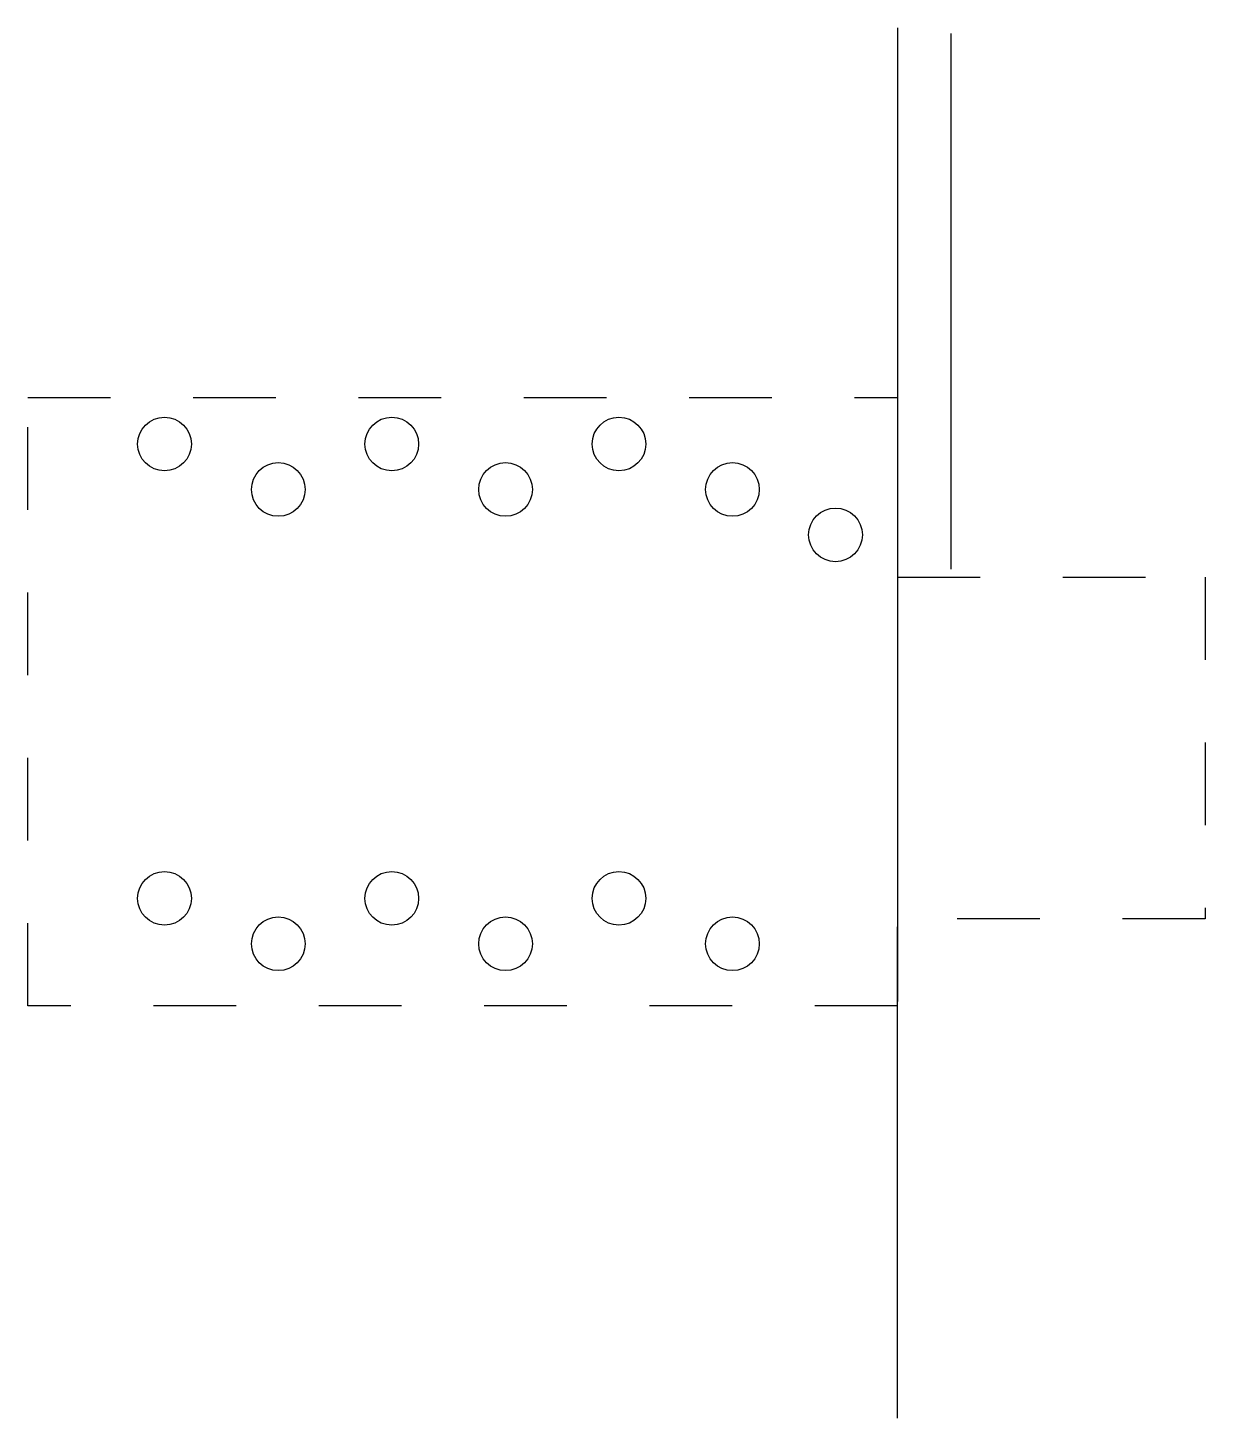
# Model space of a CAD drawing. Extents: x -34 to 230, y -19 to 20.
# Drawn here: x -34.34 to -1.44, y -18.73 to 20.13 of the extents above; entities outside this region: 1.
import ezdxf

# ---------------------------------------------------------------- set-up
doc = ezdxf.new("R2010")
doc.units = 0
doc.header["$LTSCALE"] = 23.1
doc.header["$MEASUREMENT"] = 0
doc.linetypes.add('DOT', pattern=[0.2, 0.1, -0.1])
doc.layers.get('0').update_dxf_attribs({"true_color": 0xffffff})

msp = doc.modelspace()

# ---------------------------------------------------------------- linework, layer by layer
at = {"color": 178, "linetype": 'Continuous', "true_color": 0x000000}
for p, q in [((-10.045, 20.134), (-10.045, 5)), ((-8.545, 5), (-8.545, 19.972)), ((-10.045, 5), (-10.045, -5)), ((-10.045, -18.731), (-10.045, -5))]:
    msp.add_line(p, q, dxfattribs=at)
at = {"color": 178, "linetype": 'DOT', "true_color": 0x000000}
for p, q in [((-34.345, -7.2), (-34.345, 9.8)), ((-34.345, 9.8), (-10.045, 9.8)), ((-10.045, 9.8), (-10.045, 4.775)), ((-10.045, 4.775), (-1.445, 4.775)), ((-1.445, 4.775), (-1.445, -4.775)), ((-1.445, -4.775), (-10.045, -4.775)), ((-10.045, -4.775), (-10.045, -7.2)), ((-10.045, -7.2), (-34.345, -7.2))]:
    msp.add_line(p, q, dxfattribs=at)
at = {"color": 7, "linetype": 'Continuous', "true_color": 0xffffff}
msp.add_line((230.042, 0.035), (230.011, 2.522), dxfattribs=at)
at = {"color": 178, "linetype": 'Continuous', "true_color": 0x000000}
for centre in [(-30.525, 8.5), (-24.175, 8.5), (-17.825, 8.5), (-27.345, 7.23), (-20.995, 7.23), (-14.655, 7.23), (-11.775, 5.96), (-30.525, -4.2), (-24.175, -4.2), (-17.825, -4.2), (-27.345, -5.47), (-20.995, -5.47), (-14.655, -5.47)]:
    msp.add_circle(centre, 0.75, dxfattribs=at)

doc.saveas('drawing.dxf')
